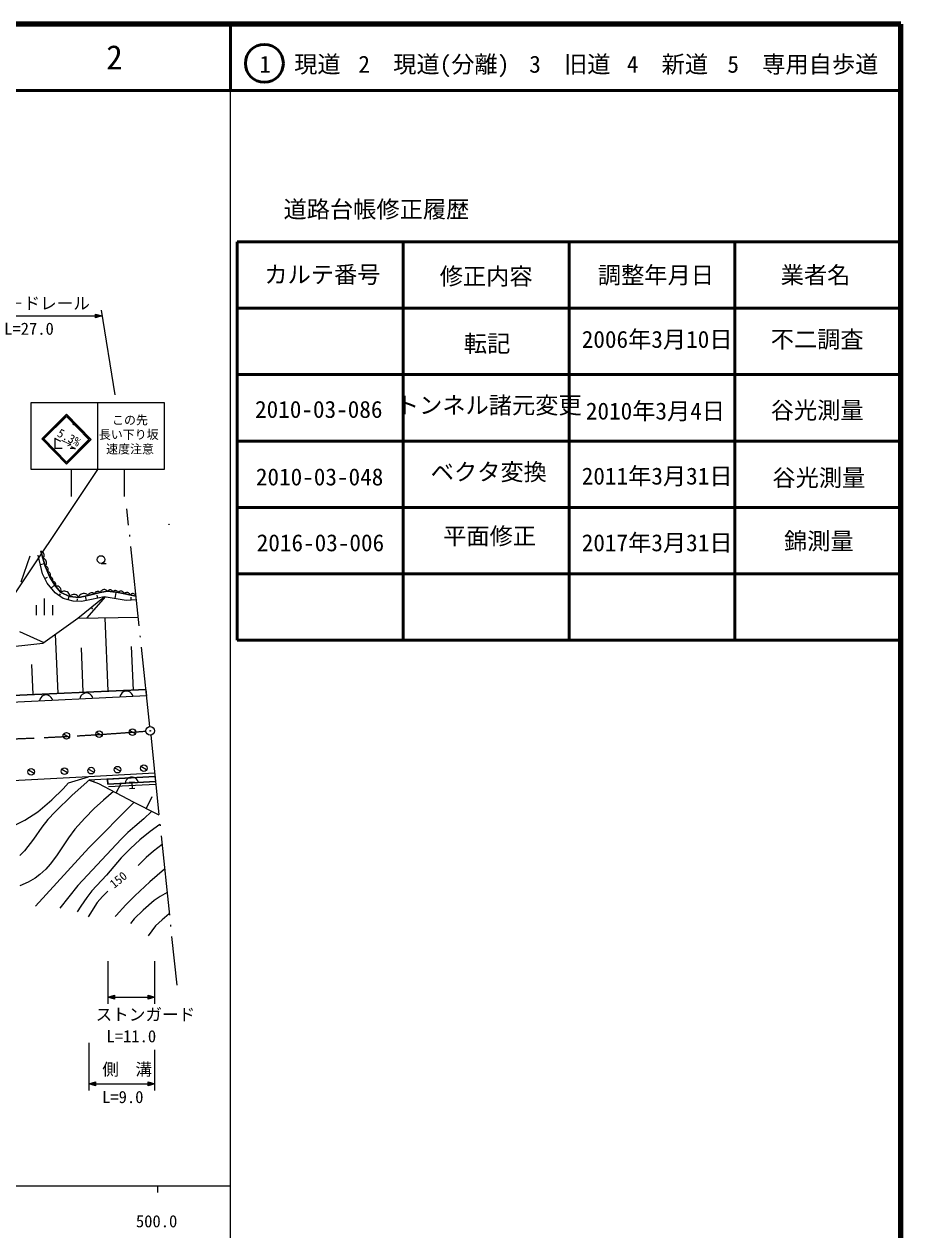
# Model space of a CAD drawing. Units: millimetres, scale not verified. Extents: x 40000 to 680000, y 20000 to 380000.
# Drawn here: x 547880 to 680000, y 198357 to 380000 of the extents above; entities that cross this region are included whole.
import ezdxf
from ezdxf.enums import TextEntityAlignment as Align

# ---------------------------------------------------------------- set-up
doc = ezdxf.new("R2010")
doc.units = ezdxf.units.MM
doc.header["$LTSCALE"] = 1000
doc.linetypes.add('CHAIN', pattern=[18.5, 12, -1.5, 3.5, -1.5])
doc.linetypes.add('LONG_DASHED_DOTTED', pattern=[15.25, 12, -1.5, 0.25, -1.5])
for name, color, linetype, lineweight in [('M-BGD', 7, 'Continuous', 25), ('M-BMK', 2, 'CHAIN', 13), ('M-BMK-LINE', 2, 'LONG_DASHED_DOTTED', 25), ('M-BMK-SRVR', 3, 'Continuous', 25), ('M-OTRS', 6, 'Continuous', 25), ('M-STR-HTXT', 7, 'Continuous', 13), ('M-STR-STRC', 7, 'Continuous', 25), ('M-TTL', 2, 'Continuous', 140), ('M-TTL-BAND', 7, 'Continuous', 25), ('M-TTL-FRAM', 2, 'Continuous', 50), ('M-TTL-LINE', 7, 'Continuous', 50)]:
    doc.layers.add(name, color=color, linetype=linetype, lineweight=lineweight)
doc.layers.add('M-TTL-TXT', color=7, linetype='Continuous')
doc.styles.add('ＭＳ ゴシック', font='')
doc.styles.get('ＭＳ ゴシック').set_extended_font_data('MS Gothic')

msp = doc.modelspace()

# ---------------------------------------------------------------- linework, layer by layer
at = {"layer": 'M-BGD'}
for p, q in [((548767, 299825), (547400, 295933)), ((550673, 297187), (550006, 299986)), ((550419, 300597), (551055, 298345)), ((551055, 298345), (550419, 300597)), ((550546, 300551), (550423, 300585)), ((550628, 300505), (550546, 300551)), ((550716, 300438), (550628, 300505)), ((550816, 300328), (550716, 300438)), ((550873, 300205), (550816, 300328)), ((550858, 299691), (550897, 299795)), ((550909, 300077), (550873, 300205)), ((550897, 299795), (550924, 299942)), ((550924, 299942), (550909, 300077)), ((550340, 298587), (550945, 298734)), ((550725, 299514), (550813, 299609)), ((550860, 299477), (550725, 299514)), ((550813, 299609), (550858, 299691)), ((550949, 299427), (550860, 299477)), ((551045, 299354), (550949, 299427)), ((551154, 299233), (551045, 299354)), ((551156, 298336), (551052, 298351)), ((551055, 298345), (551150, 298449)), ((551055, 298345), (551754, 296673)), ((551754, 296673), (551055, 298345)), ((551150, 298449), (551200, 298539)), ((551216, 299100), (551154, 299233)), ((551227, 298307), (551156, 298336)), ((551200, 298539), (551243, 298652)), ((551256, 298960), (551216, 299100)), ((551305, 298262), (551227, 298307)), ((551243, 298652), (551272, 298813)), ((551272, 298813), (551256, 298960)), ((551397, 298182), (551305, 298262)), ((551455, 298089), (551397, 298182)), ((551497, 297988), (551455, 298089)), ((551523, 297880), (551497, 297988)), ((559473, 298766), (560223, 298766)), ((551372, 295772), (550673, 297187)), ((551023, 296480), (551425, 296683)), ((551403, 297512), (551465, 297598)), ((551507, 297497), (551403, 297512)), ((551465, 297598), (551493, 297669)), ((551493, 297669), (551515, 297758)), ((551578, 297468), (551507, 297497)), ((551515, 297758), (551523, 297880)), ((551655, 297422), (551578, 297468)), ((551747, 297343), (551655, 297422)), ((551825, 296711), (551731, 296707)), ((551806, 297249), (551747, 297343)), ((551754, 296673), (551816, 296758)), ((551754, 296673), (552612, 295354)), ((552612, 295354), (551754, 296673)), ((551848, 297148), (551806, 297249)), ((551816, 296758), (551844, 296830)), ((551891, 296697), (551825, 296711)), ((551844, 296830), (551866, 296919)), ((551874, 297041), (551848, 297148)), ((551866, 296919), (551874, 297041)), ((551966, 296670), (551891, 296697)), ((552059, 296615), (551966, 296670)), ((552126, 296543), (552059, 296615)), ((552178, 296462), (552126, 296543)), ((552172, 296030), (552212, 296115)), ((552218, 296372), (552178, 296462)), ((552212, 296115), (552226, 296183)), ((552231, 296264), (552218, 296372)), ((552226, 296183), (552231, 296264)), ((552548, 294324), (551372, 295772)), ((551960, 295048), (552512, 295507)), ((552265, 296034), (552172, 296030)), ((552331, 296020), (552265, 296034)), ((552407, 295993), (552331, 296020)), ((552500, 295938), (552407, 295993)), ((552566, 295866), (552500, 295938)), ((553787, 293456), (552548, 294324)), ((552619, 295785), (552566, 295866)), ((552612, 295354), (552652, 295439)), ((552612, 295354), (553406, 294389)), ((553406, 294389), (552612, 295354)), ((552658, 295695), (552619, 295785)), ((552776, 295344), (552638, 295322)), ((552652, 295439), (552666, 295506)), ((552671, 295587), (552658, 295695)), ((552666, 295506), (552671, 295587)), ((552877, 295335), (552776, 295344)), ((552994, 295307), (552877, 295335)), ((553142, 295241), (552994, 295307)), ((553252, 295145), (553142, 295241)), ((553345, 295033), (553252, 295145)), ((553418, 294905), (553345, 295033)), ((553543, 294493), (553400, 294391)), ((553406, 294389), (553452, 294522)), ((553406, 294389), (554773, 293777)), ((554773, 293777), (553406, 294389)), ((553455, 294746), (553418, 294905)), ((553452, 294522), (553461, 294625)), ((553461, 294625), (553455, 294746)), ((553662, 294540), (553543, 294493)), ((553808, 294574), (553662, 294540)), ((554009, 294584), (553808, 294574)), ((554186, 294538), (554009, 294584)), ((554351, 294464), (554186, 294538)), ((554503, 294363), (554351, 294464)), ((554631, 294206), (554503, 294363)), ((557537, 293906), (559348, 294356)), ((559348, 294356), (557537, 293906)), ((557858, 294299), (557747, 294250)), ((557975, 294328), (557858, 294299)), ((558096, 294337), (557975, 294328)), ((558227, 294307), (558096, 294337)), ((558319, 294267), (558227, 294307)), ((558392, 294223), (558319, 294267)), ((558545, 294307), (558505, 294241)), ((558602, 294377), (558545, 294307)), ((558694, 294456), (558602, 294377)), ((558794, 294500), (558694, 294456)), ((558899, 294526), (558794, 294500)), ((559008, 294535), (558899, 294526)), ((559126, 294508), (559008, 294535)), ((559209, 294472), (559126, 294508)), ((559274, 294432), (559209, 294472)), ((559348, 294356), (559274, 294432)), ((559348, 294356), (560429, 294582)), ((560429, 294582), (559348, 294356)), ((559393, 294479), (559351, 294357)), ((559445, 294558), (559393, 294479)), ((559518, 294642), (559445, 294558)), ((559634, 294734), (559518, 294642)), ((559759, 294783), (559634, 294734)), ((559888, 294810), (559759, 294783)), ((560022, 294815), (559888, 294810)), ((560164, 294777), (560022, 294815)), ((560264, 294729), (560164, 294777)), ((560342, 294677), (560264, 294729)), ((560429, 294582), (560342, 294677)), ((560429, 294582), (562049, 294356)), ((562049, 294356), (560429, 294582)), ((560522, 294650), (560464, 294577)), ((560576, 294692), (560522, 294650)), ((560646, 294731), (560576, 294692)), ((560748, 294766), (560646, 294731)), ((560845, 294769), (560748, 294766)), ((560940, 294756), (560845, 294769)), ((561033, 294727), (560940, 294756)), ((561122, 294665), (561033, 294727)), ((561179, 294608), (561122, 294665)), ((561220, 294553), (561179, 294608)), ((561257, 294467), (561220, 294553)), ((561315, 294540), (561257, 294467)), ((561369, 294582), (561315, 294540)), ((561439, 294621), (561369, 294582)), ((561541, 294656), (561439, 294621)), ((561638, 294659), (561541, 294656)), ((561605, 293456), (561765, 294396)), ((561733, 294646), (561638, 294659)), ((561826, 294616), (561733, 294646)), ((561915, 294555), (561826, 294616)), ((561972, 294498), (561915, 294555)), ((562013, 294443), (561972, 294498)), ((562081, 294453), (562004, 294365)), ((562049, 294356), (562013, 294443)), ((562049, 294356), (564757, 293846)), ((564757, 293846), (562049, 294356)), ((562151, 294502), (562081, 294453)), ((562240, 294547), (562151, 294502)), ((562369, 294584), (562240, 294547)), ((562491, 294582), (562369, 294584)), ((562609, 294560), (562491, 294582)), ((562724, 294518), (562609, 294560)), ((562831, 294436), (562724, 294518)), ((562898, 294361), (562831, 294436)), ((562946, 294290), (562898, 294361)), ((562987, 294180), (562946, 294290)), ((563120, 294303), (563057, 294259)), ((563200, 294343), (563120, 294303)), ((563316, 294377), (563200, 294343)), ((563426, 294375), (563316, 294377)), ((563532, 294355), (563426, 294375)), ((563635, 294317), (563532, 294355)), ((563731, 294243), (563635, 294317)), ((549677, 292479), (549677, 290960)), ((550927, 293492), (550927, 290960)), ((552178, 292479), (552178, 290960)), ((553168, 293890), (553358, 294168)), ((555249, 293070), (553787, 293456)), ((554518, 293263), (554664, 293826)), ((554705, 294073), (554631, 294206)), ((554751, 293953), (554705, 294073)), ((554773, 293777), (554751, 293953)), ((554773, 293777), (556107, 293616)), ((556107, 293616), (554773, 293777)), ((554909, 293893), (554816, 293772)), ((554995, 293963), (554909, 293893)), ((555108, 294029), (554995, 293963)), ((555272, 294088), (555108, 294029)), ((556520, 293005), (555249, 293070)), ((555430, 294096), (555272, 294088)), ((555585, 294077), (555430, 294096)), ((555737, 294032), (555585, 294077)), ((555883, 293935), (555737, 294032)), ((555977, 293844), (555883, 293935)), ((555885, 293037), (555903, 293399)), ((556045, 293757), (555977, 293844)), ((555988, 290521), (559952, 293745)), ((556107, 293616), (556045, 293757)), ((556125, 293775), (556066, 293608)), ((556107, 293616), (557537, 293906)), ((557537, 293906), (556107, 293616)), ((556195, 293882), (556125, 293775)), ((556295, 293995), (556195, 293882)), ((556454, 294121), (556295, 293995)), ((556625, 294186), (556454, 294121)), ((558046, 293327), (556520, 293005)), ((556801, 294222), (556625, 294186)), ((556984, 294228), (556801, 294222)), ((557178, 294174), (556984, 294228)), ((557283, 293166), (557147, 293827)), ((557313, 294109), (557178, 294174)), ((557419, 294037), (557313, 294109)), ((560110, 293718), (557338, 290538)), ((557537, 293906), (557419, 294037)), ((557537, 294010), (557503, 293897)), ((557581, 294084), (557537, 294010)), ((557644, 294162), (557581, 294084)), ((557747, 294250), (557644, 294162)), ((559952, 293745), (558046, 293327)), ((558474, 294139), (558392, 294223)), ((558505, 294241), (558474, 294139)), ((558999, 293536), (558909, 293954)), ((563257, 293166), (559952, 293745)), ((563057, 294259), (562987, 294180)), ((564818, 293266), (563257, 293166)), ((563792, 294176), (563731, 294243)), ((563835, 294112), (563792, 294176)), ((563872, 294013), (563835, 294112)), ((563942, 294092), (563872, 294013)), ((564005, 294136), (563942, 294092)), ((564085, 294176), (564005, 294136)), ((564037, 293216), (564008, 293681)), ((564201, 294210), (564085, 294176)), ((564311, 294208), (564201, 294210)), ((564417, 294188), (564311, 294208)), ((564520, 294150), (564417, 294188)), ((564616, 294076), (564520, 294150)), ((564677, 294009), (564616, 294076)), ((564721, 293945), (564677, 294009)), ((564757, 293846), (564721, 293945)), ((555988, 290521), (565094, 290635)), ((557970, 292133), (558187, 291860)), ((550685, 286725), (555988, 290521)), ((560570, 279512), (560094, 290572)), ((547178, 288502), (550832, 286830)), ((553016, 279179), (552631, 288118)), ((542703, 285857), (550685, 286725)), ((556793, 279346), (556504, 286053)), ((564347, 279679), (564064, 286243)), ((549239, 279013), (549044, 283524)), ((536019, 278430), (566235, 279762)), ((566235, 279762), (536019, 278430)), ((566235, 279762), (566334, 278826)), ((566334, 278826), (536064, 277347)), ((550268, 278284), (550200, 278038)), ((550378, 278492), (550268, 278284)), ((550569, 278704), (550378, 278492)), ((550763, 278836), (550569, 278704)), ((550999, 278928), (550763, 278836)), ((551318, 278944), (550999, 278928)), ((551562, 278875), (551318, 278944)), ((551768, 278763), (551562, 278875)), ((551977, 278571), (551768, 278763)), ((552107, 278374), (551977, 278571)), ((552198, 278135), (552107, 278374)), ((556322, 278580), (556254, 278333)), ((556432, 278788), (556322, 278580)), ((556622, 279000), (556432, 278788)), ((556817, 279132), (556622, 279000)), ((557052, 279224), (556817, 279132)), ((557372, 279240), (557052, 279224)), ((557616, 279171), (557372, 279240)), ((557822, 279059), (557616, 279171)), ((558031, 278866), (557822, 279059)), ((558161, 278670), (558031, 278866)), ((558252, 278431), (558161, 278670)), ((562376, 278876), (562308, 278629)), ((562486, 279084), (562376, 278876)), ((562676, 279296), (562486, 279084)), ((562870, 279427), (562676, 279296)), ((563106, 279520), (562870, 279427)), ((563426, 279536), (563106, 279520)), ((563670, 279467), (563426, 279536)), ((563875, 279355), (563670, 279467)), ((564085, 279162), (563875, 279355)), ((564214, 278966), (564085, 279162)), ((564306, 278727), (564214, 278966)), ((554678, 272546), (553813, 273038)), ((559640, 272777), (558775, 273269)), ((564647, 273087), (563783, 273579)), ((549382, 267116), (548518, 267608)), ((554408, 267220), (553543, 267712)), ((558401, 267295), (557537, 267787)), ((567553, 267155), (557600, 266588)), ((562392, 267440), (561528, 267932)), ((566346, 267681), (565481, 268173)), ((557600, 266588), (545195, 265959)), ((553774, 264790), (554589, 265689)), ((554589, 265689), (557600, 266588)), ((557778, 266207), (555141, 263842)), ((567581, 266649), (557628, 266083)), ((559141, 265559), (557628, 266083)), ((558385, 265821), (558448, 266008)), ((564350, 262795), (559141, 265559)), ((560435, 266243), (567581, 266649)), ((560511, 265505), (560435, 266243)), ((560435, 266243), (560511, 265505)), ((567681, 265926), (560511, 265505)), ((560511, 265505), (567681, 265926)), ((560593, 265128), (567724, 265511)), ((561746, 264177), (562493, 265621)), ((563163, 265904), (563097, 265657)), ((563271, 266113), (563163, 265904)), ((563459, 266327), (563271, 266113)), ((563652, 266460), (563459, 266327)), ((563887, 266555), (563652, 266460)), ((563733, 265804), (564532, 265847)), ((564207, 266574), (563887, 266555)), ((564132, 265825), (564185, 264814)), ((564451, 266507), (564207, 266574)), ((564658, 266397), (564451, 266507)), ((564869, 266207), (564658, 266397)), ((565000, 266012), (564869, 266207)), ((565094, 265774), (565000, 266012)), ((567581, 266649), (567681, 265926)), ((552072, 263141), (553774, 264790)), ((555141, 263842), (552540, 261359)), ((561367, 264390), (559819, 263106)), ((564585, 264835), (563786, 264792)), ((566281, 261806), (567189, 263622)), ((549924, 261342), (552072, 263141)), ((558449, 261839), (557015, 260382)), ((564426, 262739), (557650, 255903)), ((559819, 263106), (558449, 261839)), ((568212, 260817), (564350, 262795)), ((545986, 259064), (547999, 260068)), ((547999, 260068), (549924, 261342)), ((551452, 260169), (550563, 259036)), ((552540, 261359), (551452, 260169)), ((557015, 260382), (555543, 258721)), ((565917, 260258), (564587, 259127)), ((567077, 261376), (565917, 260258)), ((550563, 259036), (549292, 257217)), ((555543, 258721), (554571, 257434)), ((563514, 258219), (562510, 257232)), ((564587, 259127), (563514, 258219)), ((566887, 258386), (565341, 257134)), ((568355, 259442), (566887, 258386)), ((549292, 257217), (547919, 255454)), ((554571, 257434), (553668, 256069)), ((562510, 257232), (555956, 250217)), ((565341, 257134), (563924, 255825)), ((568673, 256390), (567388, 255420)), ((547919, 255454), (547232, 254757)), ((557650, 255903), (551205, 248861)), ((552782, 254718), (551811, 253436)), ((553668, 256069), (552782, 254718)), ((562516, 254385), (560294, 251810)), ((563924, 255825), (562516, 254385)), ((566267, 254444), (565058, 253241)), ((567388, 255420), (566267, 254444)), ((551130, 252686), (550235, 251874)), ((551811, 253436), (551130, 252686)), ((569055, 252713), (566829, 250787)), ((548500, 250753), (547216, 250167)), ((549538, 251362), (548500, 250753)), ((550235, 251874), (549538, 251362)), ((560294, 251810), (558088, 249409)), ((566829, 250787), (564552, 248677)), ((551205, 248861), (549621, 247132)), ((555956, 250217), (553251, 246802)), ((558088, 249409), (557320, 248447)), ((560499, 249395), (559673, 248605)), ((569425, 249162), (568369, 248580)), ((556406, 247116), (555861, 246265)), ((557320, 248447), (556406, 247116)), ((558884, 247689), (557533, 245522)), ((559673, 248605), (558884, 247689)), ((563214, 247338), (561727, 245694)), ((564552, 248677), (563214, 247338)), ((567488, 247977), (565819, 246519)), ((568369, 248580), (567488, 247977)), ((561727, 245694), (561612, 245563)), ((565819, 246519), (564464, 245204)), ((569756, 245975), (568664, 245088)), ((564464, 245204), (563896, 244531)), ((567669, 244151), (566587, 242673)), ((568664, 245088), (567669, 244151))]:
    msp.add_line(p, q, dxfattribs=at)
for centre, radius in [((555287, 319662), 18.8), ((555287, 319662), 12.5), ((555287, 319662), 6.3), ((552553, 316066), 25), ((552553, 316066), 25), ((552553, 316066), 18.8), ((552553, 316066), 18.8), ((552553, 317586), 12.5), ((552553, 316066), 12.5), ((552553, 316066), 12.5), ((552553, 317586), 6.3), ((552553, 316066), 6.3), ((552553, 316066), 6.3), ((555554, 316066), 6.3), ((569706, 304637), 31.3), ((569706, 304637), 25), ((569706, 304637), 18.8), ((569706, 304637), 12.5), ((569706, 304637), 6.3), ((554246, 272792), 498), ((559207, 273023), 498), ((564215, 273333), 498), ((566888, 273543), 25), ((566888, 273543), 18.8), ((566888, 273543), 12.5), ((566888, 273543), 6.3), ((548950, 267362), 498), ((553975, 267466), 498), ((557969, 267541), 498), ((561960, 267686), 498), ((565913, 267927), 498)]:
    msp.add_circle(centre, radius, dxfattribs=at)
for centre, radius, start, end in [((552553, 317586), 31.3, 76.48509, 44.45216), ((555554, 316066), 18.8, 124.33166, 1.26834), ((555554, 316066), 12.5, 107.156, 18.444)]:
    msp.add_arc(centre, radius, start, end, dxfattribs=at)
for centre, major_axis in [((559473, 299344), (0, 577)), ((566888, 273543), (0, 26.3))]:
    msp.add_ellipse(centre, major_axis=major_axis, ratio=0.987815, dxfattribs=at)
at = {"layer": 'M-BMK'}
msp.add_ellipse((527564, 778336), major_axis=(0, 506361), ratio=0.987815, start_param=3.1612572, end_param=3.2189916, dxfattribs=at)
at = {"layer": 'M-BMK-LINE'}
for p, q in [((566819, 274198), (563376, 307004)), ((566956, 272888), (570873, 235241))]:
    msp.add_line(p, q, dxfattribs=at)
at = {"layer": 'M-BMK-SRVR'}
msp.add_ellipse((566888, 273543), major_axis=(0, 658), ratio=0.987815, dxfattribs=at)
at = {"layer": 'M-OTRS'}
for radius in [49.8, 1.5]:
    msp.add_circle((566888, 273544), radius, dxfattribs=at)
at = {"layer": 'M-STR-HTXT'}
for p, q in [((538256, 336044), (559616, 336044)), ((558615, 335760), (558615, 336327)), ((558615, 336327), (559616, 336044)), ((559616, 336044), (558615, 335760)), ((558655, 335841), (558655, 336246)), ((558655, 336246), (559336, 336044)), ((559336, 336044), (558655, 335841)), ((558695, 335922), (558695, 336165)), ((558695, 336165), (559176, 336044)), ((559176, 336044), (558695, 335922)), ((558735, 336003), (558735, 336084)), ((558735, 336084), (558935, 336044)), ((558935, 336044), (558735, 336003)), ((559475, 336922), (561526, 324146)), ((560501, 238820), (560501, 232396)), ((567571, 232396), (567571, 238820)), ((560501, 233408), (561501, 233692)), ((561501, 233125), (560501, 233408)), ((560501, 233408), (567571, 233408)), ((560781, 233408), (561461, 233611)), ((561461, 233206), (560781, 233408)), ((560941, 233408), (561421, 233530)), ((561421, 233287), (560941, 233408)), ((561181, 233408), (561381, 233449)), ((561381, 233368), (561181, 233408)), ((561381, 233449), (561381, 233368)), ((561421, 233530), (561421, 233287)), ((561461, 233611), (561461, 233206)), ((561501, 233692), (561501, 233125)), ((566570, 233125), (566570, 233692)), ((566570, 233692), (567571, 233408)), ((567571, 233408), (566570, 233125)), ((566610, 233206), (566610, 233611)), ((566610, 233611), (567291, 233408)), ((567291, 233408), (566610, 233206)), ((566650, 233287), (566650, 233530)), ((566650, 233530), (567131, 233408)), ((567131, 233408), (566650, 233287)), ((566690, 233368), (566690, 233449)), ((566690, 233449), (566891, 233408)), ((566891, 233408), (566690, 233368)), ((557627, 226543), (557627, 219348)), ((567571, 219348), (567571, 225468)), ((557627, 220361), (558627, 220644)), ((558627, 220077), (557627, 220361)), ((557627, 220361), (567571, 220361)), ((557907, 220361), (558587, 220563)), ((558587, 220158), (557907, 220361)), ((558067, 220361), (558547, 220482)), ((558547, 220239), (558067, 220361)), ((558307, 220361), (558507, 220401)), ((558507, 220320), (558307, 220361)), ((558507, 220401), (558507, 220320)), ((558547, 220482), (558547, 220239)), ((558587, 220563), (558587, 220158)), ((558627, 220644), (558627, 220077)), ((566570, 220077), (566570, 220644)), ((566570, 220644), (567571, 220361)), ((567571, 220361), (566570, 220077)), ((566610, 220158), (566610, 220563)), ((566610, 220563), (567291, 220361)), ((567291, 220361), (566610, 220158)), ((566650, 220239), (566650, 220482)), ((566650, 220482), (567131, 220361)), ((567131, 220361), (566650, 220239)), ((566690, 220320), (566690, 220401)), ((566690, 220401), (566891, 220361)), ((566891, 220361), (566690, 220320))]:
    msp.add_line(p, q, dxfattribs=at)
at = {"layer": 'M-STR-STRC'}
for p, q in [((548966, 323009), (568974, 323009)), ((548966, 312882), (548966, 323009)), ((558970, 312882), (558970, 323009)), ((568974, 323009), (568974, 312882)), ((554276, 321235), (550560, 317505)), ((550687, 317505), (554276, 321139)), ((554276, 320914), (550846, 317505)), ((557961, 317409), (554276, 321235)), ((554276, 321139), (557866, 317409)), ((554276, 320914), (557643, 317441)), ((550560, 317505), (554276, 313711)), ((554276, 313808), (550687, 317505)), ((550846, 317505), (554245, 314001)), ((552553, 316066), (552553, 317586)), ((552553, 317586), (553374, 317170)), ((553606, 316066), (552553, 316066)), ((554245, 314001), (557643, 317441)), ((554276, 313711), (557961, 317409)), ((557866, 317409), (554276, 313808)), ((555554, 316066), (554837, 316066)), ((554980, 316357), (555554, 316066)), ((535222, 277324), (558970, 312882)), ((568974, 312882), (548966, 312882)), ((554968, 312882), (554968, 308831)), ((562971, 312882), (562971, 308831))]:
    msp.add_line(p, q, dxfattribs=at)
for centre, radius in [((555287, 319662), 31.3), ((555287, 319662), 25), ((552553, 316066), 31.3), ((552553, 316066), 31.3), ((552553, 317586), 25), ((552553, 317586), 18.8)]:
    msp.add_circle(centre, radius, dxfattribs=at)
for radius, start, end in [(31.3, 136.18113, 349.41887), (25, 131.85296, 353.74704)]:
    msp.add_arc((555554, 316066), radius, start, end, dxfattribs=at)
at = {"layer": 'M-TTL'}
for p, q in [((680000, 380000), (40000, 380000)), ((680000, 20000), (680000, 380000))]:
    msp.add_line(p, q, dxfattribs=at)
at = {"layer": 'M-TTL-BAND'}
for p, q in [((579000, 20000), (579000, 370000)), ((40000, 205000), (579000, 205000)), ((568000, 205000), (568000, 204000))]:
    msp.add_line(p, q, dxfattribs=at)
at = {"layer": 'M-TTL-FRAM'}
for p, q in [((580000, 347197), (580000, 287197)), ((580000, 347197), (680000, 347197)), ((580000, 287197), (680000, 287197))]:
    msp.add_line(p, q, dxfattribs=at)
at = {"layer": 'M-TTL-LINE'}
for p, q in [((579000, 380000), (579000, 370000)), ((40000, 370000), (680000, 370000)), ((605000, 347197), (605000, 287197)), ((630000, 347197), (630000, 287197)), ((655000, 347197), (655000, 287197)), ((580000, 337197), (680000, 337197)), ((580000, 327197), (680000, 327197)), ((580000, 317197), (680000, 317197)), ((580000, 307197), (680000, 307197)), ((580000, 297197), (680000, 297197))]:
    msp.add_line(p, q, dxfattribs=at)
msp.add_circle((584083, 374091), 2860, dxfattribs=at)

# ---------------------------------------------------------------- texts
at = {"layer": 'M-BGD', "style": 'ＭＳ ゴシック'}
msp.add_text('150', height=1320, rotation=39.4, dxfattribs=at).set_placement((561706, 249426), align=Align.BOTTOM_LEFT)
at = {"layer": 'M-STR-HTXT', "style": 'ＭＳ ゴシック'}
for s, p in [('ガ－ドレール', (542788, 336476)), ('L=27.0', (544875, 332650)), ('ストンガード', (558656, 229341)), ('L=11.0', (560295, 226065)), ('側\u3000溝', (559659, 221074)), ('L=9.0', (559630, 216907))]:
    msp.add_text(s, height=1833, dxfattribs=at).set_placement(p, align=Align.BOTTOM_LEFT)
at = {"layer": 'M-STR-STRC', "style": 'ＭＳ ゴシック'}
for s, p in [('この先', (561131, 319288)), ('長い下り坂', (559145, 317104)), ('速度注意', (560240, 314920))]:
    msp.add_text(s, height=1320, dxfattribs=at).set_placement(p, align=Align.BOTTOM_LEFT)
for s, rotation, p in [('5.3%', 332.8, (552560, 317615)), ('→', 333.8, (552982, 316373))]:
    msp.add_text(s, height=1320, rotation=rotation, dxfattribs=at).set_placement(p, align=Align.BOTTOM_LEFT)
at = {"layer": 'M-TTL-BAND', "style": 'ＭＳ ゴシック'}
msp.add_text('500.0', height=1833, dxfattribs=at).set_placement((567844, 198195), align=Align.BOTTOM_CENTER)
at = {"layer": 'M-TTL-TXT', "style": 'ＭＳ ゴシック'}
for s, height, p in [('2', 3666, (561497, 375000)), ('1\u3000現道', 2566, (589448, 373958)), ('2\u3000現道(分離)', 2566, (609619, 373958)), ('3\u3000旧道', 2566, (630121, 373958)), ('4\u3000新道', 2566, (644824, 373958)), ('5\u3000専用自歩道', 2566, (665228, 373958)), ('道路台帳修正履歴', 2566, (600968, 352113)), ('カルテ番号', 2566, (592839, 342277)), ('修正内容', 2566, (617509, 342023)), ('調整年月日', 2566, (643089, 342197)), ('業者名', 2566, (667134, 342197)), ('転記', 2566, (617650, 331886)), ('2006年3月10日', 2566, (643270, 332514)), ('不二調査', 2566, (667383, 332514)), ('トンネル諸元変更', 2566, (617901, 322592)), ('2010年3月4日', 2566, (643019, 321713)), ('谷光測量', 2566, (667383, 321839)), ('2010-03-086', 2566, (592281, 321964)), ('2010-03-048', 2566, (592406, 311792)), ('ベクタ変換', 2566, (617901, 312545)), ('2011年3月31日', 2566, (643270, 311917)), ('谷光測量', 2566, (667634, 311666)), ('平面修正', 2566, (618026, 302875)), ('2017年3月31日', 2566, (643270, 301870)), ('錦測量', 2566, (667634, 302121)), ('2016-03-006', 2566, (592532, 301870))]:
    msp.add_text(s, height=height, dxfattribs=at).set_placement(p, align=Align.MIDDLE_CENTER)

doc.saveas('drawing.dxf')
